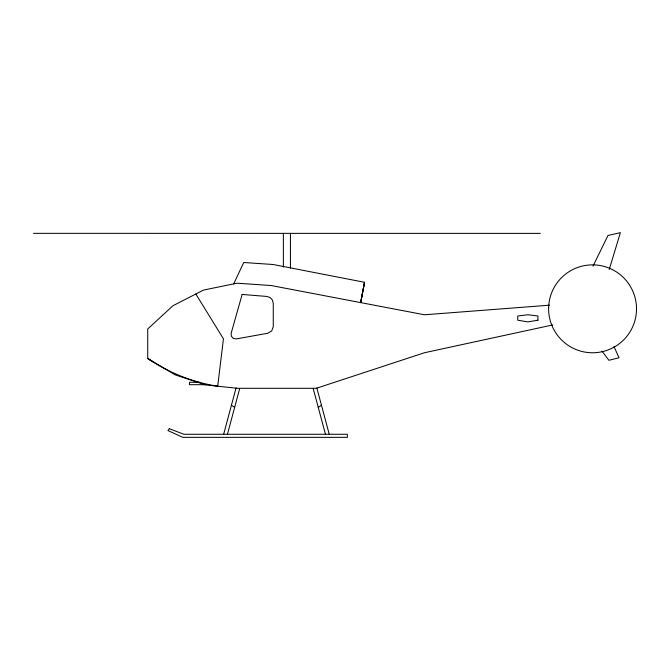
<?xml version="1.0" encoding="UTF-8"?>
<svg xmlns="http://www.w3.org/2000/svg" width="670" height="670" viewBox="0 0 670 670"><rect width="100%" height="100%" fill="white"/><g stroke="black" fill="none" stroke-linecap="round" stroke-linejoin="round"><path stroke-width="1" d="M283.368 267.096L283.368 233.361M290.437 268.117L290.437 233.361M360.644 302.597L364.514 282.296L273.151 264.508L243.738 262.498L233.696 283.879M223.629 434.353L236.075 387.913M227.365 434.537L239.617 388.801M609.231 269.482L620.395 232.649L608 235.48L593.009 266.091M318.258 407.41L321.458 405.216M552.75 324.933L424.495 352.73L316.307 388.298L237.23 388.298L205.497 384.907L175.205 374.865L147.727 358.517M549.551 305.185L424.495 314.783L271.216 285.537L237.013 283.201L203.429 290.102L172.927 305.746L147.727 328.995L147.727 358.5L153.363 361.976M33.5 233.344L540.305 233.378M199.56 382.277L189.468 382.277L189.468 384.697L205.606 384.697M147.727 358.5C168.84 372.646 192.499 382.302 217.7 386.213L223.445 338.827L195.816 294.013M231.435 405.216L234.634 407.41M601.97 351.13L608.896 360.293L619.047 357.755L613.963 346.549M316.818 387.913L329.263 434.353M313.275 388.801L325.57 434.679M364.514 282.296L360.703 302.606L364.555 282.305M242.146 294.448L231.167 333.224L231.351 336.206L233.361 338.425L236.309 338.903L267.715 333.275L271.693 330.972L273.26 326.65L273.26 303.342L272.43 300.051L270.127 297.555L266.911 296.45L242.146 294.448M169.317 428.683L167.977 430.567L182.784 437.351L347.345 437.351L347.345 434.277L183.823 434.277L169.317 428.683M537.943 320.21L527.843 321.893L517.751 320.21L517.751 316.005L527.843 314.741L537.943 316.005L537.943 320.21M548.638 307.43A43.96 43.944 46.9 0 0 613.335 347.562A43.96 43.944 46.9 0 0 615.738 271.476A43.96 43.944 46.9 0 0 548.638 307.43"/></g></svg>
